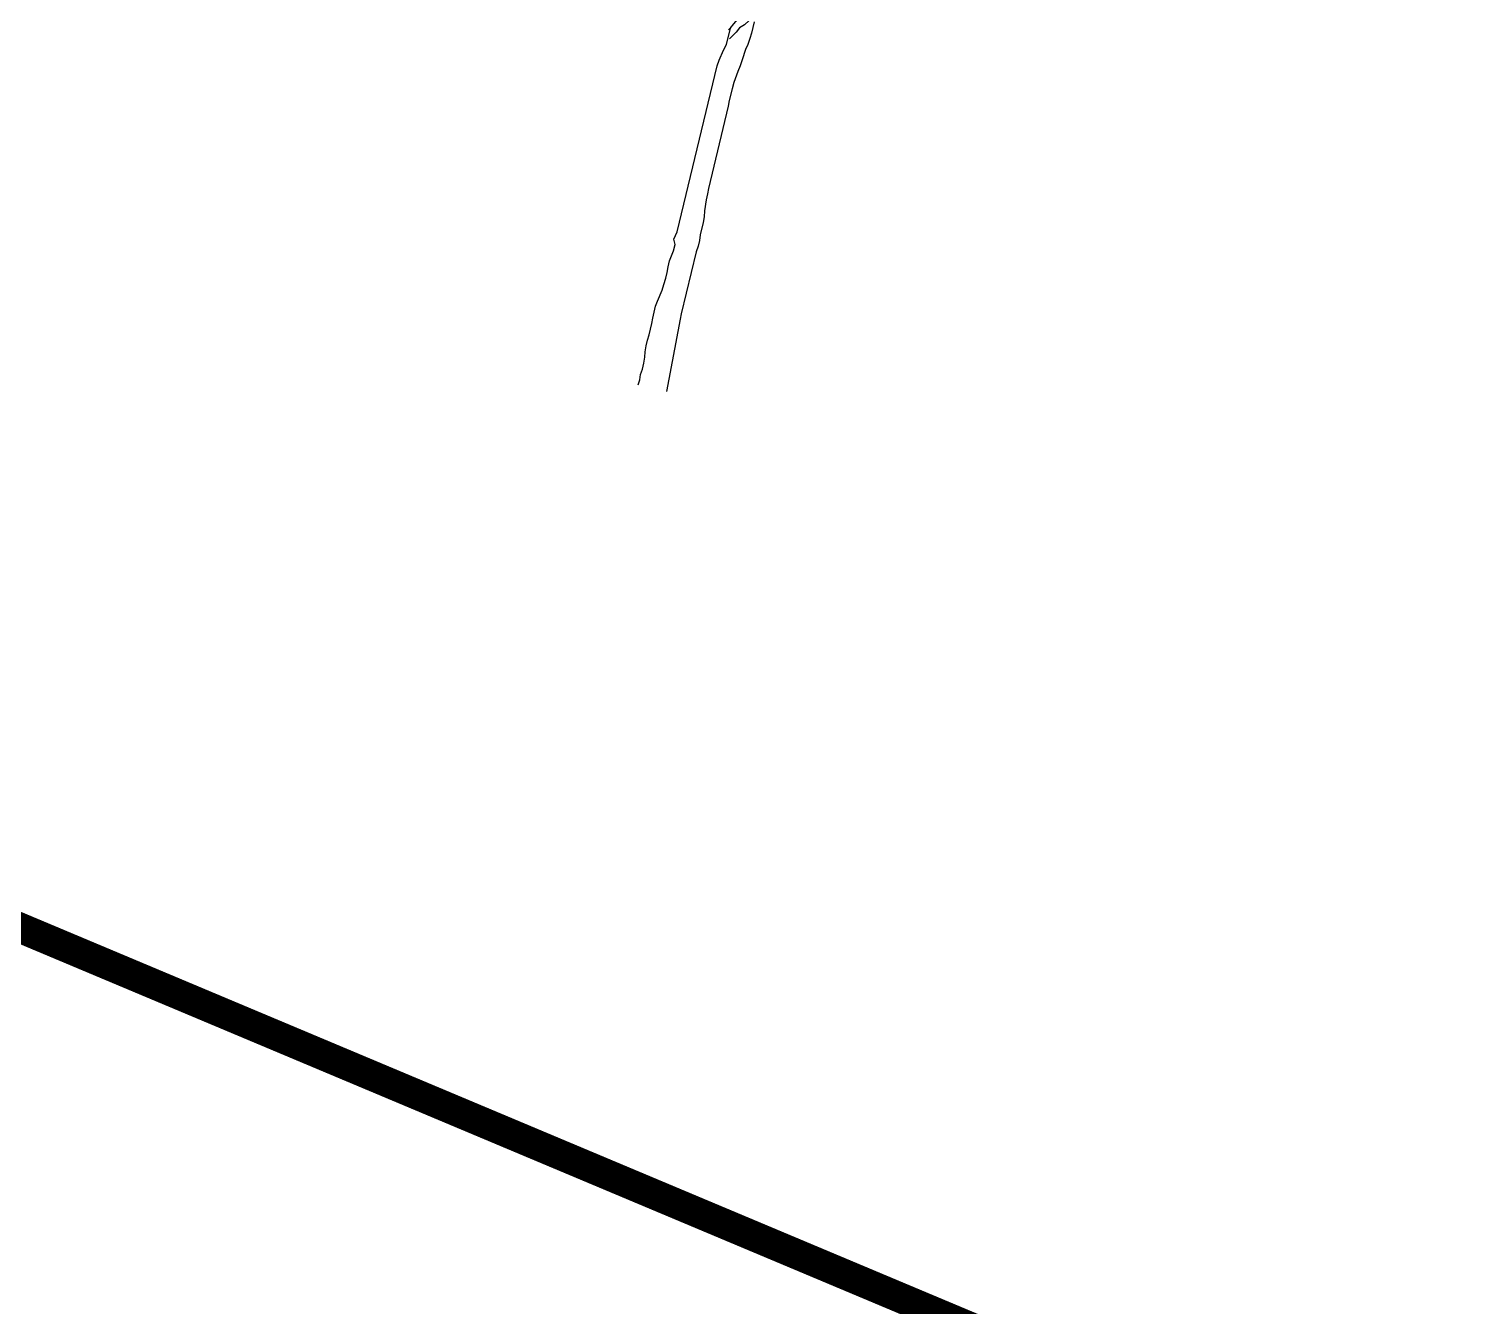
# Model space of a CAD drawing. Header units: inches. Extents: x 350994 to 353538, y 1581369 to 1583842.
# Drawn here: x 351384.253 to 351389.024, y 1582908.983 to 1582913.213 of the extents above; entities that cross this region are included whole.
import ezdxf

# ---------------------------------------------------------------- set-up
doc = ezdxf.new("R2010")
doc.units = ezdxf.units.IN
doc.header["$MEASUREMENT"] = 0
doc.linetypes.add('1', pattern=[0])
doc.linetypes.add('ACAD_ISO03W100', pattern=[30, 12, -18])
doc.layers.add('CW', color=94, linetype='1')
doc.layers.add('TREE', color=81, linetype='1')

# ---------------------------------------------------------------- blocks, each defined once
blk = doc.blocks.new('TREE_4')
at = {"color": 94}
for points in [[(-2.9, -31.8), (0, 0), (-2.9, 31.8), (0.1, 63.6), (0.1, 101.2), (-2.8, 135.9), (-8.5, 167.7), (-11.4, 202.4), (-11.3, 237.1), (-8.4, 268.9), (-8.4, 338.3), (-11.2, 370.1), (-11.2, 442.4), (-8.2, 474.2), (3.4, 543.6), (6.3, 578.3), (9.2, 615.8), (9.3, 650.5), (6.4, 685.2), (6.4, 719.9), (9.4, 751.7), (15.2, 783.5), (15.2, 821.1), (0.8, 850), (9.5, 896.3), (10, 1900.6), (12.9, 1935.3), (24.6, 1998.9), (33.3, 2036.5), (33.4, 2143.5)], [(160.7, 2204.1), (160.6, 2134.7), (157.7, 2102.9), (154.7, 2065.3), (148.9, 2033.5), (143.1, 1969.9), (140.2, 1932.3), (134.3, 1897.6), (128.5, 1828.2), (125.6, 1790.7), (125.5, 1718.4), (128.4, 1686.6), (128.3, 1188.2), (131.2, 1156.4), (131.1, 1118.8), (136.9, 1055.2), (142.6, 1020.5), (145.5, 985.8), (145.4, 910.6), (148.3, 878.8), (148.2, 844.1), (145.3, 809.4), (145, 433.6), (147.8, 401.8), (167.8, -30.6)], [(146.4, 2420.9), (143.5, 2386.3), (129, 2354.5), (111.6, 2322.7), (100, 2288), (88.4, 2256.2), (59.4, 2192.6), (45, 2163.7), (30.5, 2131.9), (24.7, 2123.3)], [(149.1, 2238.8), (128.8, 2204.1), (108.6, 2172.3), (85.4, 2149.2), (70.9, 2120.3), (53.6, 2091.4), (42, 2071.2)]]:
    blk.add_lwpolyline(points, dxfattribs=at)

msp = doc.modelspace()

# ---------------------------------------------------------------- linework, layer by layer
at = {"layer": 'CW', "linetype": 'ACAD_ISO03W100', "lineweight": 5, "ltscale": 0.1, "const_width": 0.1, "elevation": 114.158}
msp.add_lwpolyline([(351258.5879, 1582987.836), (351286.4804, 1583085.6998), (351291.0937, 1583102.4396), (351294.3895, 1583114.2764), (351450.2587, 1583070.8753), (351507.1254, 1583054.9748), (351503.7047, 1583044.4314), (351504.8971, 1583044.0796), (351504.3314, 1583041.5103), (351502.9152, 1583037.3708), (351501.8896, 1583035.2672), (351500.7612, 1583035.4791), (351472.5598, 1582950.6741), (351449.6937, 1582882.8074), (351408.3408, 1582900.1032), (351277.3701, 1582955.1305), (351252.7286, 1582966.8544)], close=True, dxfattribs=at)

# ---------------------------------------------------------------- block references
at = {"layer": 'TREE', "lineweight": 5, "xscale": 0.0005632341247466223, "yscale": 0.0005632341529917539, "zscale": 0.0005632341444477617, "rotation": 346.4411541233163}
msp.add_blockref('TREE_4', (351386.2771, 1582912.0507), dxfattribs=at)

doc.saveas('drawing.dxf')
